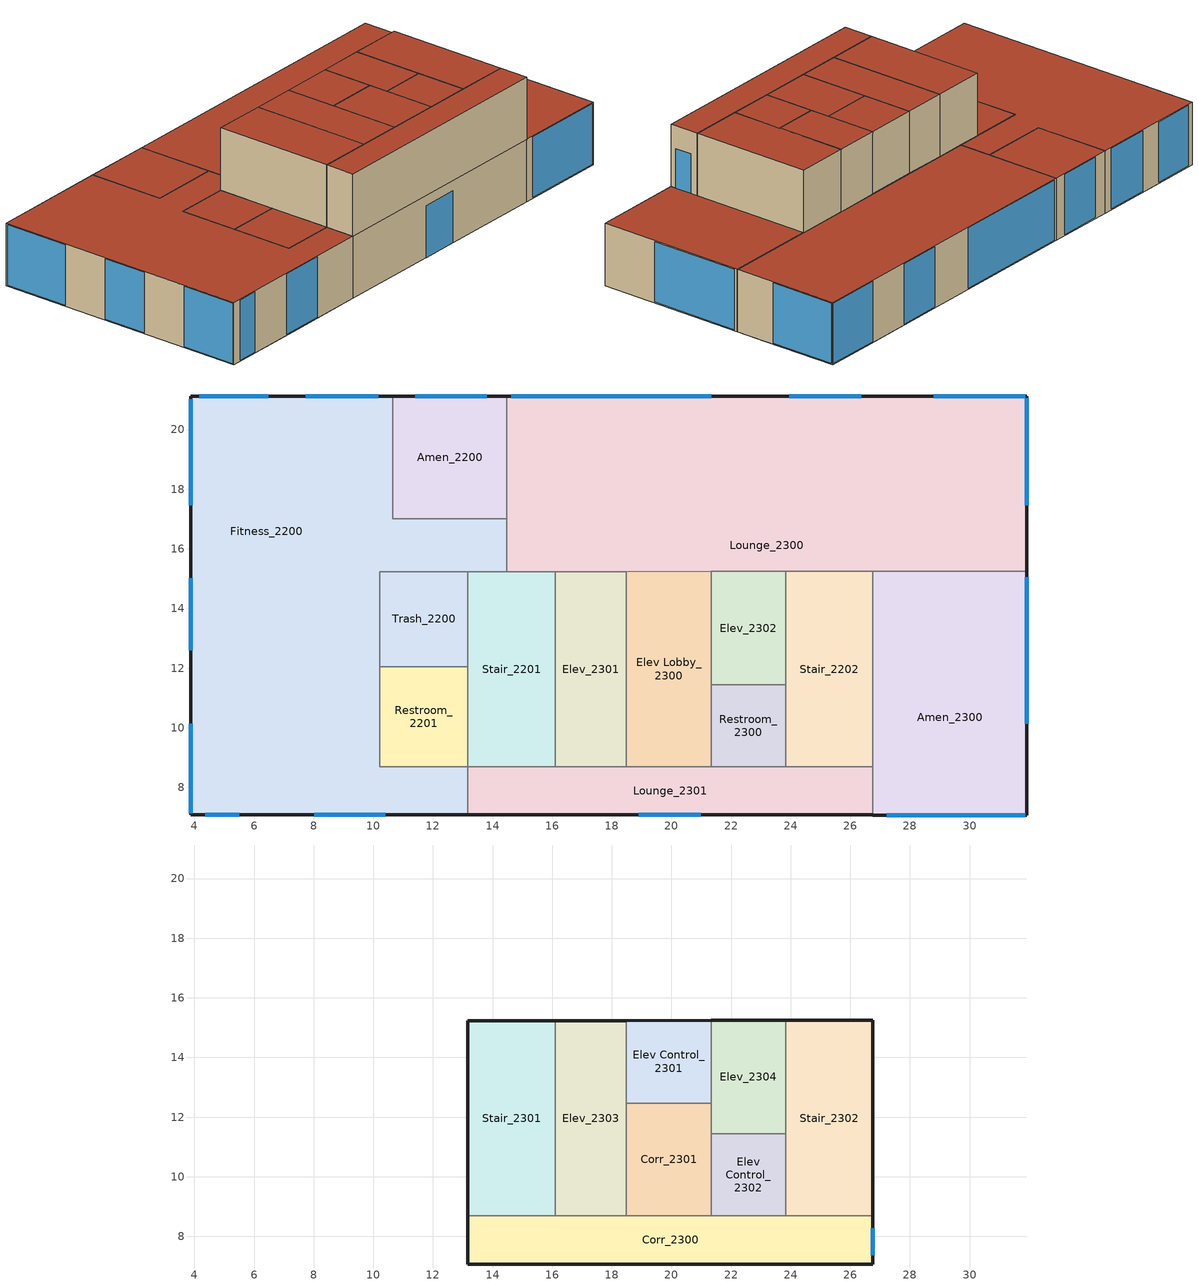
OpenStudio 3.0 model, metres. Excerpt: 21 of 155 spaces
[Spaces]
Fitness_2200
 floor to Corr_2100: 8.88,8.69 13.17,8.69 13.17,7.07 8.88,7.07 z65; 8.97,17.01 14.48,17.01 14.48,15.24 8.97,15.24 z65
 floor to Unit_2102: 10.66,21.13 10.66,17.01 7.15,17.01 7.15,21.13 z65
 floor to Unit_2117: 3.87,12.05 10.21,12.05 10.21,8.69 8.88,8.69 8.88,7.07 3.87,7.07 z65
 floor to Unit_2101: 7.15,21.13 7.15,17.01 8.97,17.01 8.97,15.24 10.21,15.24 10.21,12.05 3.87,12.05 3.87,21.13 z65
 wall outside: 10.66,21.13 3.87,21.13 3.87,7.07 13.17,7.07 z65:68.35
 wall to Amen_2200: 14.48,17.01 10.66,17.01 10.66,21.13 z65:68.35
 wall to Lounge_2300: 14.48,15.24 14.48,17.01 z65:68.35
 wall to Stair_2201: 13.17,15.24 14.48,15.24 z65:68.35
 wall to Trash_2200: 10.21,12.05 10.21,15.24 13.17,15.24 z65:68.35
 wall to Restroom_2201: 13.17,8.69 10.21,8.69 10.21,12.05 z65:68.35
 wall to Lounge_2301: 13.17,7.07 13.17,8.69 z65:68.35
 window: 8.02,7.07 10.41,7.07 / 4.36,7.07 5.51,7.07 / 3.87,21.02 3.87,17.46 / 3.87,15.02 3.87,12.6 / 3.87,10.14 3.87,7.12 / 10.16,21.13 7.73,21.13 / 6.48,21.13 4.17,21.13 z65.05:68.3
 roof outside: 13.17,7.07 13.17,8.69 10.21,8.69 10.21,15.24 14.48,15.24 14.48,17.01 10.66,17.01 10.66,21.13 3.87,21.13 3.87,7.07 z68.35
Lounge_2301
 floor to Corr_2100: 26.75,8.69 26.75,7.07 13.17,7.07 13.17,8.69 z65
 wall outside: 13.17,7.07 26.75,7.07 z65:68.35
 wall to Elev_2301: 18.48,8.69 16.1,8.69 z65:68.35
 wall to Elev Lobby_2300: 21.34,8.69 18.48,8.69 z65:68.35
 wall to Restroom_2300: 23.83,8.69 21.34,8.69 z65:68.35
 wall to Stair_2202: 26.75,8.69 23.83,8.69 z65:68.35
 wall to Amen_2300: 26.75,7.07 26.75,8.69 z65:68.35
 wall to Stair_2201: 16.1,8.69 13.17,8.69 z65:68.35
 window: 18.9,7.07 20.98,7.07 z65:67.79
Amen_2300
 floor to Unit_2108: 30.63,15.24 30.63,12.03 26.75,12.03 26.75,15.24 z65; 31.92,12.03 31.92,8.69 26.75,8.69 26.75,12.03 z65
 floor to Unit_2107: 31.92,15.24 31.92,12.03 30.63,12.03 30.63,15.24 z65
 floor ground: 31.92,15.25 31.92,15.24 30.63,15.24 30.63,15.25 z65; 30.63,15.25 30.63,15.24 26.75,15.24 26.75,15.25 z65
 floor to Corr_2100: 31.92,8.69 31.92,7.07 26.75,7.07 26.75,8.69 z65
 wall outside: 26.75,7.07 31.92,7.07 31.92,15.25 z65:68.35
 wall to Stair_2202: 26.75,15.25 26.75,8.69 z65:68.35
 wall to Lounge_2300: 31.92,15.25 26.75,15.25 z65:68.35
 window: 27.22,7.07 31.87,7.07 / 31.92,10.14 31.92,15.04 z65.05:68.3
 roof outside: 31.92,7.07 31.92,15.25 26.75,15.25 26.75,7.07 z68.35
Restroom_2201
 floor to Mech_2100: 13.17,12.05 13.17,8.69 10.21,8.69 10.21,12.05 z65
 wall to Trash_2200: 13.17,12.05 10.21,12.05 z65:68.35
 wall to Stair_2201: 13.17,8.69 13.17,12.05 z65:68.35
 roof outside: 13.17,8.69 13.17,12.05 10.21,12.05 10.21,8.69 z68.35
Stair_2201
 floor to Stair_2101: 16.1,15.24 16.1,8.69 13.17,8.69 13.17,15.24 z65
 wall to Trash_2200: 13.17,15.24 13.17,12.05 z65:68.35
 wall to Lounge_2300: 16.1,15.24 14.48,15.24 z65:68.35
 wall to Elev_2301: 16.1,8.69 16.1,15.24 z65:68.35
Elev_2301
 floor to Elev_2101: 18.48,15.24 18.48,8.69 16.1,8.69 16.1,15.24 z65
 wall to Lounge_2300: 18.48,15.24 16.1,15.24 z65:68.35
 wall to Elev Lobby_2300: 18.48,8.69 18.48,15.24 z65:68.35
Elev Lobby_2300
 floor to Corr_2100: 21.34,15.25 21.34,8.69 18.48,8.69 18.48,15.24 z65
 wall to Lounge_2300: 21.34,15.25 18.48,15.24 z65:68.35
 wall to Elev_2302: 21.34,11.44 21.34,15.25 z65:68.35
 wall to Restroom_2300: 21.34,8.69 21.34,11.44 z65:68.35
Restroom_2300
 floor to Stor_2100: 21.34,11.44 23.83,11.44 23.83,8.69 21.34,8.69 z65
 wall to Elev_2302: 23.83,11.44 21.34,11.44 z65:68.35
 wall to Stair_2202: 23.83,8.69 23.83,11.44 z65:68.35
Stair_2202
 floor ground: 26.75,15.25 26.75,15.24 23.83,15.24 23.83,15.25 z65
 floor to Stair_2102: 26.75,15.24 26.75,8.69 23.83,8.69 23.83,15.24 z65
 wall to Elev_2302: 23.83,15.25 23.83,11.44 z65:68.35
 wall to Lounge_2300: 26.75,15.25 23.83,15.25 z65:68.35
Elev_2302
 floor ground: 23.83,15.25 23.83,15.24 21.34,15.24 21.34,15.25 z65
 floor to Elev_2102: 23.83,15.24 23.83,11.44 21.34,11.44 21.34,15.24 z65
 wall to Lounge_2300: 23.83,15.25 21.34,15.25 z65:68.35
Trash_2200
 floor to Trash_2100: 13.17,15.24 13.17,12.05 10.21,12.05 10.21,15.24 z65
 roof outside: 13.17,12.05 13.17,15.24 10.21,15.24 10.21,12.05 z68.35
Lounge_2300
 floor to Unit_2106: 31.92,21.13 31.92,17.01 28.96,17.01 28.96,21.13 z65
 floor to Amen_2100: 14.48,21.13 21.48,21.13 21.48,17.01 14.48,17.01 z65
 floor to Unit_2104: 25.31,21.13 25.31,17.01 21.48,17.01 21.48,21.13 z65
 floor to Unit_2105: 28.96,21.13 28.96,17.01 25.31,17.01 25.31,21.13 z65
 floor to Corr_2100: 31.92,17.01 31.92,15.25 21.34,15.25 19.27,15.24 14.48,15.24 14.48,17.01 z65
 floor ground: 19.27,15.24 18.48,15.24 14.48,15.24 z65
 wall outside: 31.92,15.25 31.92,21.13 14.48,21.13 z65:68.35
 wall to Amen_2200: 14.48,21.13 14.48,17.01 z65:68.35
 window: 31.92,17.46 31.92,21.04 / 31.87,21.13 28.8,21.13 / 26.36,21.13 23.95,21.13 / 21.34,21.13 14.63,21.13 z65.05:68.3
 roof outside: 18.48,15.24 21.34,15.25 31.92,15.25 31.92,21.13 14.48,21.13 14.48,15.24 z68.35
Amen_2200
 floor to Unit_2103: 14.48,21.13 14.48,17.01 10.66,17.01 10.66,21.13 z65
 wall outside: 14.48,21.13 10.66,21.13 z65:68.35
 window: 13.8,21.13 11.41,21.13 z65.05:68.3
 roof outside: 14.48,17.01 14.48,21.13 10.66,21.13 10.66,17.01 z68.35
Corr_2300
 floor to Lounge_2301: 26.75,8.69 26.75,7.07 13.17,7.07 13.17,8.69 z68.35
 wall outside: 13.17,8.69 13.17,7.07 26.75,7.07 26.75,8.69 z68.35:71.7
 wall to Elev_2303: 18.48,8.69 16.1,8.69 z68.35:71.7
 wall to Corr_2301: 21.34,8.69 18.48,8.69 z68.35:71.7
 wall to Elev Control_2302: 23.83,8.69 21.34,8.69 z68.35:71.7
 wall to Stair_2302: 26.75,8.69 23.83,8.69 z68.35:71.7
 wall to Stair_2301: 16.1,8.69 13.17,8.69 z68.35:71.7
 window: 26.75,7.36 26.75,8.28 z68.35:70.49
 roof outside: 26.75,7.07 26.75,8.69 13.17,8.69 13.17,7.07 z71.7
Stair_2301
 floor to Stair_2201: 13.17,15.24 16.1,15.24 16.1,8.69 13.17,8.69 z68.35
 wall outside: 16.1,15.24 13.17,15.24 13.17,8.69 z68.35:71.7
 wall to Elev_2303: 16.1,8.69 16.1,15.24 z68.35:71.7
 roof outside: 13.17,8.69 16.1,8.69 16.1,15.24 13.17,15.24 z71.7
Elev_2303
 floor to Elev_2301: 18.48,15.24 18.48,8.69 16.1,8.69 16.1,15.24 z68.35
 wall outside: 18.48,15.24 16.1,15.24 z68.35:71.7
 wall to Elev Control_2301: 18.48,12.47 18.48,15.24 z68.35:71.7
 wall to Corr_2301: 18.48,8.69 18.48,12.47 z68.35:71.7
 roof outside: 18.48,8.69 18.48,15.24 16.1,15.24 16.1,8.69 z71.7
Corr_2301
 floor to Elev Lobby_2300: 21.34,12.47 21.34,8.69 18.48,8.69 18.48,12.47 z68.35
 wall to Elev Control_2301: 21.34,12.47 18.48,12.47 z68.35:71.7
 wall to Elev_2304: 21.34,11.44 21.34,12.47 z68.35:71.7
 wall to Elev Control_2302: 21.34,8.69 21.34,11.44 z68.35:71.7
 roof outside: 21.34,8.69 21.34,12.47 18.48,12.47 18.48,8.69 z71.7
Elev Control_2302
 floor to Restroom_2300: 21.34,11.44 23.83,11.44 23.83,8.69 21.34,8.69 z68.35
 wall to Elev_2304: 23.83,11.44 21.34,11.44 z68.35:71.7
 wall to Stair_2302: 23.83,8.69 23.83,11.44 z68.35:71.7
 roof outside: 23.83,8.69 23.83,11.44 21.34,11.44 21.34,8.69 z71.7
Stair_2302
 floor to Stair_2202: 26.75,15.25 26.75,8.69 23.83,8.69 23.83,15.25 z68.35
 wall outside: 26.75,8.69 26.75,15.25 23.83,15.25 z68.35:71.7
 wall to Elev_2304: 23.83,15.25 23.83,11.44 z68.35:71.7
 roof outside: 26.75,8.69 26.75,15.25 23.83,15.25 23.83,8.69 z71.7
Elev_2304
 floor to Elev_2302: 23.83,15.25 23.83,11.44 21.34,11.44 21.34,15.25 z68.35
 wall outside: 23.83,15.25 21.34,15.25 z68.35:71.7
 wall to Elev Control_2301: 21.34,15.25 21.34,12.47 z68.35:71.7
 roof outside: 23.83,11.44 23.83,15.25 21.34,15.25 21.34,11.44 z71.7
Elev Control_2301
 floor to Elev Lobby_2300: 21.34,15.25 21.34,12.47 18.48,12.47 18.48,15.24 z68.35
 wall outside: 21.34,15.25 18.48,15.24 z68.35:71.7
 roof outside: 18.48,12.47 21.34,12.47 21.34,15.25 18.48,15.24 z71.7
[Building]
1300 NE 45th: North Axis {deg}=90; Space Type=SEC2015-MF-Residential; Default Construction Set=2015 Seattle Energy Code - MF; Default Schedule Set=SEC2015-MF-RESIDENTIAL-SCH-SET; Relocatable=False
[Site]
Seattle Boeing Field  Isis: Latitude {deg}=47.68; Longitude {deg}=-122.25; Time Zone {hr}=-8; Elevation {m}=20
[ClimateZones]
Climate Zone Institution Name 1=ASHRAE; Climate Zone Document Name 1=ANSI/ASHRAE Standard 169; Climate Zone Document Year 1=2006; Climate Zone Value 1=4C; Climate Zone Institution Name 2=CEC; Climate Zone Document Name 2=California Climate Zone Descriptions; Climate Zone Document Year 2=1995
[SizingPeriod:DesignDay] Barometric Pressure {Pa}=101085; Sky Clearness=0; Rain Indicator=0; Snow Indicator=0; Day of Month=21; Daylight Saving Time Indicator=0; Dry-Bulb Temperature Range Modifier Type=DefaultMultipliers
Name | Maximum Dry-Bulb Temperature {C} | Daily Dry-Bulb Temperature Range {deltaC} | Humidity Indicating Conditions at Maximum Dry-Bulb | Wind Speed {m/s} | Wind Direction {deg} | Month | Day Type | Humidity Indicating Type | Solar Model Indicator | ASHRAE Taub | ASHRAE Taud
Seattle Boeing Field  Isis Ann Htg 99.6% Condns DB | -4.5 | 0 | -4.5 | 2.6 | 150 | 12 | WinterDesignDay | Wetbulb | ASHRAEClearSky
Seattle Boeing Field  Isis Ann Hum_n 99.6% Condns DP=>MCDB | -1.5 | 0 | -12.1 | 2.6 | 150 | 12 | WinterDesignDay | Dewpoint | ASHRAEClearSky
Seattle Boeing Field  Isis Ann Htg Wind 99.6% Condns WS=>MCDB | 7.9 | 0 | 7.9 | 10 | 150 | 12 | WinterDesignDay | Wetbulb | ASHRAEClearSky
Seattle Boeing Field  Isis Ann Clg .4% Condns DB=>MWB | 30 | 10.2 | 18.7 | 4.5 | 320 | 8 | SummerDesignDay | Wetbulb | ASHRAETau | 0.359 | 2.539
[Construction]
SEC-2015 Comm Group R BG ExtWall: R-13 + R-6 CI: Concrete - 8 inch - 140 lb/ft3, R-6 CI, R-13 Cavity (R-6 eff), 5/8 in. Gypsum Board
Interior Floor: F16 Acoustic tile, F05 Ceiling air space resistance, M11 100mm lightweight concrete
Interior Wall: G01a 19mm gypsum board, F04 Wall air space resistance, G01a 19mm gypsum board
Interior Ceiling: M11 100mm lightweight concrete, F05 Ceiling air space resistance, F16 Acoustic tile
SEC-2015 Opaque Door- Swinging: SEC-2015 Opaque Door- Swinging - Material
SEC-2015 Comm Group R ExtRoof IEAD: Roof Membrane, IEAD Roof Insulation R-36.7 IP, Metal Decking
SEC-2015 Comm Group R AG ExtWall SteelFrame: R-19 + R-8.5 CI: Stucco - 7/8 inch, 5/8 in. Gypsum Board, R-8.5 CI, R-19 Cavity (R-7.1 eff), 5/8 in. Gypsum Board
SEC-2015 Comm Group R Exposed Floor Mass: Floor Insulation R-32 IP, MAT-CC05 8 HW CONCRETE, CP02 CARPET PAD 2
SEC-2015 Glazed Door - SEW: SEC-2015 Glazed Door - SEW - Material
SEC-2015 Glazing - Fixed Metal Frame - SEW: SEC-2015 Glazing - Fixed Metal Frame - SEW - Material
SEC-2015 Opaque Door- NonSwinging: SEC-2015 Opaque Door- NonSwinging - Material
[Material]
Name | Roughness | Thickness {m} | Conductivity {W/m-K} | Density {kg/m3} | Specific Heat {J/kg-K} | Thermal Absorptance | Solar Absorptance | Visible Absorptance
Concrete - 8 inch - 140 lb/ft3 | MediumRough | 0.2032 | 1.94902 | 2239.06 | 921.096 | 0.9 | 0.7 | 0.7
Roof Membrane | VeryRough | 0.0095 | 0.16 | 1121.29 | 1460 | 0.9 | 0.7 | 0.7
Metal Decking | MediumSmooth | 0.0015 | 45.006 | 7680 | 418.4 | 0.9 | 0.6 | 0.6
F16 Acoustic tile | MediumSmooth | 0.0191 | 0.06 | 368 | 590 | 0.9 | 0.3 | 0.3
M11 100mm lightweight concrete | MediumRough | 0.1016 | 0.53 | 1280 | 840 | 0.9 | 0.5 | 0.5
G01a 19mm gypsum board | MediumSmooth | 0.019 | 0.16 | 800 | 1090 | 0.9 | 0.4 | 0.4
5/8 in. Gypsum Board | MediumSmooth | 0.0159 | 0.16 | 800 | 1090 | 0.9 | 0.7 | 0.7
IEAD Roof Insulation R-36.7 IP | MediumRough | 0.316696 | 0.049 | 265 | 836.8 | 0.9 | 0.7 | 0.7
MAT-CC05 8 HW CONCRETE | Rough | 0.20321 | 1.311 | 2240 | 836.8 | 0.9 | 0.7 | 0.7
Floor Insulation R-32 IP | MediumRough | 0.253598 | 0.045 | 265 | 836.8 | 0.9 | 0.7 | 0.7
R-6 CI | MediumSmooth | 0.024323 | 0.0230188 | 16.0185 | 1130.436
R-13 Cavity (R-6 eff) | MediumSmooth | 0.024323 | 0.0230188 | 16.0185 | 1130.436 | 0.9
Stucco - 7/8 inch | Smooth | 0.022352 | 0.701106 | 1855.1 | 837.36
R-8.5 CI | MediumSmooth | 0.0344576 | 0.0230188 | 16.0185 | 1130.436
R-19 Cavity (R-7.1 eff) | MediumSmooth | 0.0287823 | 0.0230188 | 16.0185 | 1130.436 | 0.9
[Material:NoMass]
Name | Roughness | Thermal Resistance {m2-K/W} | Thermal Absorptance | Solar Absorptance | Visible Absorptance
CP02 CARPET PAD 2 | VeryRough | 0.21648 | 0.9 | 0.7 | 0.8
SEC-2015 Opaque Door- Swinging - Material | Smooth | 0.475497
SEC-2015 Opaque Door- NonSwinging - Material | Smooth | 0.517764
[Material:AirGap]
Name | Thermal Resistance {m2-K/W}
F05 Ceiling air space resistance | 0.18
F04 Wall air space resistance | 0.15
[WindowMaterial:Blind]
Window Material Blind 1: Slat Width {m}=0.025; Slat Separation {m}=0.01875; Front Side Slat Beam Solar Reflectance=0.5; Back Side Slat Beam Solar Reflectance=0.5; Front Side Slat Diffuse Solar Reflectance=0.5; Back Side Slat Diffuse Solar Reflectance=0.5; Slat Beam Visible Transmittance=0
[DefaultSurfaceConstructions]
Name | Floor Construction | Wall Construction | Roof Ceiling Construction
Default Surface Constructions 23 | Interior Floor | Interior Wall | Interior Ceiling
Default Surface Constructions 24 | SEC-2015 Comm Group R Slab-On-Ground | SEC-2015 Comm Group R BG ExtWall: R-13 + R-6 CI
Default Surface Constructions 22 adj ext wall insulation adj ext wall insulation | SEC-2015 Comm Group R Exposed Floor Mass | SEC-2015 Comm Group R AG ExtWall SteelFrame: R-19 + R-8.5 CI | SEC-2015 Comm Group R ExtRoof IEAD
[DefaultSubSurfaceConstructions]
Name | Fixed Window Construction | Door Construction | Glass Door Construction | Overhead Door Construction
Default Sub Surface Constructions 15 | SEC-2015 Glazing - Fixed Metal Frame - SEW | SEC-2015 Opaque Door- Swinging | SEC-2015 Glazed Door - SEW | SEC-2015 Opaque Door- NonSwinging
Default Sub Surface Constructions 16
[WindowMaterial:SimpleGlazingSystem] Solar Heat Gain Coefficient=0.35; Visible Transmittance=0.6
Name | U-Factor {W/m2-K}
SEC-2015 Glazed Door - SEW - Material | 3.40696
SEC-2015 Glazing - Fixed Metal Frame - SEW - Material | 2.15774
[DefaultConstructionSet]
2015 Seattle Energy Code - MF: Default Exterior Surface Constructions=Default Surface Constructions 22 adj ext wall insulation adj ext wall insulation; Default Interior Surface Constructions=Default Surface Constructions 23; Default Ground Contact Surface Constructions=Default Surface Constructions 24; Default Exterior SubSurface Constructions=Default Sub Surface Constructions 15; Default Interior SubSurface Constructions=Default Sub Surface Constructions 16
[Construction:FfactorGroundFloor]
SEC-2015 Comm Group R Slab-On-Ground: F-Factor {W/m-K}=0.934597; Area {m2}=88.9082; PerimeterExposed {m}=40.2336
[Lights:Definition] Design Level Calculation Method=Watts/Area
Name | Watts per Space Floor Area {W/m2}
Amenity Lights Definition | 5.59723
Apartment Lights Definition | 3.98265
Corridor Lights Definition | 5.16668
[DesignSpecification:OutdoorAir] Outdoor Air Method=Sum
Name | Outdoor Air Flow per Person {m3/s-person} | Outdoor Air Flow per Floor Area {m3/s-m2}
90.1-2010 - MidriseApartment - Apartment Ventilation; 90.1-2010 - Office - BreakRoom Ventilation; 90.1-2010 - Office - IT_Room Ventilation | 0.00235974 | 0.0003048
90.1-2010 - MidriseApartment - Corridor Ventilation; 90.1-2010 - Office - Restroom Ventilation; 90.1-2010 - Office - Stair Ventilation |  | 0.0003048
90.1-2010 - Office - Storage Ventilation |  | 0.0006096
[People:Definition] Fraction Radiant=0.3
Name | Number of People Calculation Method | Number of People {people} | People per Space Floor Area {person/m2}
Apartment 1BR People Definition | People | 1
Amenity People Definition | People/Area |  | 0.107639
[ShadingControl]
Shading Control 1: Shading Type=InteriorBlind; Shading Device Material=Window Material Blind 1
[BuildingStory] Nominal Floor to Floor Height {m}=3.3528
Name | Nominal Z Coordinate {m}
Building Story 22 | 64.9986
Building Story 23 | 68.3514
[Space] Default Construction Set=2015 Seattle Energy Code - MF
Name | Space Type | Building Story | Thermal Zone
Fitness_2200 | SEC2015-MF-Amenity | Building Story 22 | Thermal Zone: Fitness_2200
Lounge_2301 | SEC2015-MF-Amenity | Building Story 22 | Thermal Zone: Lounge_2301
Amen_2300 | SEC2015-MF-Amenity | Building Story 22 | Thermal Zone: Amen_2300
Restroom_2201 | SEC2015-MF-Restroom | Building Story 22 | Thermal Zone: Restroom_2201
Stair_2201 | SEC2015-MF-Stair | Building Story 22 | Thermal Zone: Stair_2201
Elev_2301 | SEC2015-MF-Shaft | Building Story 22 | Thermal Zone: Elev_2301
Elev Lobby_2300 | SEC2015-MF-Coridor | Building Story 22 | Thermal Zone: Elev Lobby_2300
Restroom_2300 | SEC2015-MF-Restroom | Building Story 22 | Thermal Zone: Restroom_2300
Stair_2202 | SEC2015-MF-Stair | Building Story 22 | Thermal Zone: Stair_2202
Elev_2302 | SEC2015-MF-Shaft | Building Story 22 | Thermal Zone: Elev_2302
Trash_2200 | SEC2015-MF-Storage | Building Story 22 | Thermal Zone: Trash_2200
Lounge_2300 | SEC2015-MF-Amenity | Building Story 22 | Thermal Zone: Lounge_2300
Amen_2200 | SEC2015-MF-Amenity | Building Story 22 | Thermal Zone: Amen_2200
Corr_2300 | SEC2015-MF-Coridor | Building Story 23 | Thermal Zone: Corr_2300
Stair_2301 | SEC2015-MF-Stair | Building Story 23 | Thermal Zone: Stair_2301
Elev_2303 | SEC2015-MF-Shaft | Building Story 23 | Thermal Zone: Elev_2303
Corr_2301 | SEC2015-MF-Coridor | Building Story 23 | Thermal Zone: Corr_2301
Elev Control_2302 | SEC2015-MF-Transformer | Building Story 23 | Thermal Zone: Elev Control_2302
Stair_2302 | SEC2015-MF-Stair | Building Story 23 | Thermal Zone: Stair_2302
Elev_2304 | SEC2015-MF-Shaft | Building Story 23 | Thermal Zone: Elev_2304
Elev Control_2301 | SEC2015-MF-Transformer | Building Story 23 | Thermal Zone: Elev Control_2301
[SpaceType]
Name | Default Schedule Set | Design Specification Outdoor Air Object | Standards Building Type | Standards Space Type
SEC2015-MF-Residential | SEC2015-MF-RESIDENTIAL-SCH-SET | 90.1-2010 - MidriseApartment - Apartment Ventilation | MidriseApartment | Apartment
SEC2015-MF-Coridor | SEC2015-MF-CORRIDOR-SCH-SET | 90.1-2010 - MidriseApartment - Corridor Ventilation | MidriseApartment | Corridor
SEC2015-MF-Amenity | SEC2015-MF-AMENITY-SCH-SET | 90.1-2010 - Office - BreakRoom Ventilation | Office | BreakRoom
SEC2015-MF-Transformer | SEC2015-MF-TRANSFORMER-SCH-SET | 90.1-2010 - Office - IT_Room Ventilation | Office | IT_Room
SEC2015-MF-Restroom | SEC2015-MF-RESTROOM-SCH-SET | 90.1-2010 - Office - Restroom Ventilation | Office | Restroom
SEC2015-MF-Stair | SEC2015-MF-STAIR-SCH-SET | 90.1-2010 - Office - Stair Ventilation | Office | Stair
SEC2015-MF-Storage | SEC2015-MF-STORAGE-SCH-SET | 90.1-2010 - Office - Storage Ventilation | Office | Storage
SEC2015-MF-Shaft | SEC2015-MF-SHAFT-SCH-SET | 90.1-2010 - Office - Stair Ventilation | Office | Stair
[Lights] Fraction Replaceable=1
Name | Lights Definition | Space or SpaceType
Apartment Lights | Apartment Lights Definition | SEC2015-MF-Residential
90.1-2010 - MidriseApartment - Corridor Lights | Corridor Lights Definition | SEC2015-MF-Coridor
Amenity Lights | Amenity Lights Definition | SEC2015-MF-Amenity
[People] Multiplier=1
Name | People Definition | Space or SpaceType
Apartment People | Apartment 1BR People Definition | SEC2015-MF-Residential
Amenity People | Amenity People Definition | SEC2015-MF-Amenity
[ElectricEquipment:Definition] Design Level Calculation Method=Watts/Area
Name | Watts per Space Floor Area {W/m2}
Apartment Electric Equipment Definition | 3.87501
Amenity Electric Equipment Definition | 8.18057
Restroom Electric Equipment Definition | 0.753474
[ElectricEquipment]
Name | Electric Equipment Definition | Space or SpaceType
Apartment Electric Equipment | Apartment Electric Equipment Definition | SEC2015-MF-Residential
Amenity Electric Equipment | Amenity Electric Equipment Definition | SEC2015-MF-Amenity
90.1-2010 - Office - Restroom Electric Equipment | Restroom Electric Equipment Definition | SEC2015-MF-Restroom
[DefaultScheduleSet]
Name | Number of People Schedule | People Activity Level Schedule | Lighting Schedule | Electric Equipment Schedule | Infiltration Schedule
SEC2015-MF-RESIDENTIAL-SCH-SET | MidriseApartment Apartment Occ | MidriseApartment Activity | MidriseApartment Apartment Light | MidriseApartment Apartment Equip | MidriseApartment Infil (0.25)
SEC2015-MF-CORRIDOR-SCH-SET |  |  | Always On |  | MidriseApartment Infil (0.25)
SEC2015-MF-AMENITY-SCH-SET | MidriseApartment Apartment Occ | MidriseApartment Activity | MidriseApartment Common Light | MidriseApartment Common Equip | MidriseApartment Infil (0.25)
SEC2015-MF-TRANSFORMER-SCH-SET |  |  | MidriseApartment ElecMech Light | MidriseApartment Common Equip | Always On
SEC2015-MF-RESTROOM-SCH-SET |  |  | Always On | MidriseApartment Common Equip | MidriseApartment Infil (0.25)
SEC2015-MF-STAIR-SCH-SET |  |  | Always On |  | Always On
SEC2015-MF-STORAGE-SCH-SET |  |  | MidriseApartment Common Light | MidriseApartment Common Equip | Always On
SEC2015-MF-SHAFT-SCH-SET
[ThermalZone] Use Ideal Air Loads=Yes
Thermal Zone: Elev Control_2301; Thermal Zone: Stair_2301; Thermal Zone: Stair_2202; Thermal Zone: Amen_2300; Thermal Zone: Fitness_2200; Thermal Zone: Lounge_2301; Thermal Zone: Restroom_2201; Thermal Zone: Stair_2201; Thermal Zone: Elev_2301; Thermal Zone: Elev Lobby_2300; Thermal Zone: Restroom_2300; Thermal Zone: Elev_2302; Thermal Zone: Trash_2200; Thermal Zone: Lounge_2300; Thermal Zone: Amen_2200; Thermal Zone: Corr_2300; Thermal Zone: Elev_2303; Thermal Zone: Corr_2301; Thermal Zone: Elev Control_2302; Thermal Zone: Stair_2302; Thermal Zone: Elev_2304
[Exterior:Lights:Definition] Design Level {W}=0
Lights Garage Definition; Exterior Lights Definition
[Exterior:Lights] Schedule=Always On Discrete
Name | Exterior Lights Definition | Control Option
Lights Garage | Lights Garage Definition
Exterior Lights | Exterior Lights Definition | AstronomicalClock
[SpaceInfiltration:DesignFlowRate] Design Flow Rate Calculation Method=Flow/ExteriorArea; Flow per Exterior Surface Area {m3/s-m2}=0.0001524
Name | Schedule
Space Infiltration Design Flow Rate 1; Space Infiltration Design Flow Rate 2; Space Infiltration Design Flow Rate 3; Space Infiltration Design Flow Rate 4; Space Infiltration Design Flow Rate 5; Space Infiltration Design Flow Rate 6; Space Infiltration Design Flow Rate 7; Space Infiltration Design Flow Rate 8; Space Infiltration Design Flow Rate 9; Space Infiltration Design Flow Rate 10; Space Infiltration Design Flow Rate 11; Space Infiltration Design Flow Rate 12; Space Infiltration Design Flow Rate 13; Space Infiltration Design Flow Rate 14; Space Infiltration Design Flow Rate 15; Space Infiltration Design Flow Rate 16; Space Infiltration Design Flow Rate 17; Space Infiltration Design Flow Rate 18; Space Infiltration Design Flow Rate 19; Space Infiltration Design Flow Rate 20; Space Infiltration Design Flow Rate 21; Space Infiltration Design Flow Rate 22; Space Infiltration Design Flow Rate 23; Space Infiltration Design Flow Rate 24; Space Infiltration Design Flow Rate 25; Space Infiltration Design Flow Rate 26; Space Infiltration Design Flow Rate 27; Space Infiltration Design Flow Rate 28; Space Infiltration Design Flow Rate 29; Space Infiltration Design Flow Rate 30; Space Infiltration Design Flow Rate 31; Space Infiltration Design Flow Rate 32; Space Infiltration Design Flow Rate 33; Space Infiltration Design Flow Rate 34; Space Infiltration Design Flow Rate 35; Space Infiltration Design Flow Rate 36; Space Infiltration Design Flow Rate 37; Space Infiltration Design Flow Rate 38; Space Infiltration Design Flow Rate 39; Space Infiltration Design Flow Rate 40; Space Infiltration Design Flow Rate 41; Space Infiltration Design Flow Rate 42; Space Infiltration Design Flow Rate 43; Space Infiltration Design Flow Rate 44; Space Infiltration Design Flow Rate 45; Space Infiltration Design Flow Rate 46; Space Infiltration Design Flow Rate 47; Space Infiltration Design Flow Rate 48; Space Infiltration Design Flow Rate 49; Space Infiltration Design Flow Rate 50; Space Infiltration Design Flow Rate 51; Space Infiltration Design Flow Rate 52; Space Infiltration Design Flow Rate 53; Space Infiltration Design Flow Rate 54; Space Infiltration Design Flow Rate 55; Space Infiltration Design Flow Rate 56; Space Infiltration Design Flow Rate 57; Space Infiltration Design Flow Rate 58; Space Infiltration Design Flow Rate 59; Space Infiltration Design Flow Rate 60; Space Infiltration Design Flow Rate 61; Space Infiltration Design Flow Rate 62; Space Infiltration Design Flow Rate 63; Space Infiltration Design Flow Rate 64; Space Infiltration Design Flow Rate 65; Space Infiltration Design Flow Rate 66; Space Infiltration Design Flow Rate 67; Space Infiltration Design Flow Rate 68; Space Infiltration Design Flow Rate 69; Space Infiltration Design Flow Rate 70; Space Infiltration Design Flow Rate 71; Space Infiltration Design Flow Rate 72; Space Infiltration Design Flow Rate 73; Space Infiltration Design Flow Rate 74; Space Infiltration Design Flow Rate 75; Space Infiltration Design Flow Rate 76; Space Infiltration Design Flow Rate 77; Space Infiltration Design Flow Rate 78; Space Infiltration Design Flow Rate 79; Space Infiltration Design Flow Rate 80; Space Infiltration Design Flow Rate 81; Space Infiltration Design Flow Rate 82; Space Infiltration Design Flow Rate 83; Space Infiltration Design Flow Rate 84; Space Infiltration Design Flow Rate 85; Space Infiltration Design Flow Rate 86; Space Infiltration Design Flow Rate 87; Space Infiltration Design Flow Rate 88; Space Infiltration Design Flow Rate 89; Space Infiltration Design Flow Rate 90; Space Infiltration Design Flow Rate 91; Space Infiltration Design Flow Rate 92; Space Infiltration Design Flow Rate 93; Space Infiltration Design Flow Rate 94; Space Infiltration Design Flow Rate 95; Space Infiltration Design Flow Rate 96; Space Infiltration Design Flow Rate 97; Space Infiltration Design Flow Rate 98; Space Infiltration Design Flow Rate 99; Space Infiltration Design Flow Rate 100; Space Infiltration Design Flow Rate 101; Space Infiltration Design Flow Rate 102; Space Infiltration Design Flow Rate 103; Space Infiltration Design Flow Rate 104; Space Infiltration Design Flow Rate 105; Space Infiltration Design Flow Rate 106; Space Infiltration Design Flow Rate 107; Space Infiltration Design Flow Rate 108; Space Infiltration Design Flow Rate 109; Space Infiltration Design Flow Rate 110; Space Infiltration Design Flow Rate 111; Space Infiltration Design Flow Rate 112; Space Infiltration Design Flow Rate 113; Space Infiltration Design Flow Rate 114; Space Infiltration Design Flow Rate 115; Space Infiltration Design Flow Rate 116; Space Infiltration Design Flow Rate 117; Space Infiltration Design Flow Rate 118; Space Infiltration Design Flow Rate 119; Space Infiltration Design Flow Rate 120; Space Infiltration Design Flow Rate 121; Space Infiltration Design Flow Rate 122; Space Infiltration Design Flow Rate 123; Space Infiltration Design Flow Rate 124; Space Infiltration Design Flow Rate 125; Space Infiltration Design Flow Rate 126; Space Infiltration Design Flow Rate 127; Space Infiltration Design Flow Rate 128; Space Infiltration Design Flow Rate 129; Space Infiltration Design Flow Rate 130; Space Infiltration Design Flow Rate 131; Space Infiltration Design Flow Rate 132; Space Infiltration Design Flow Rate 133; Space Infiltration Design Flow Rate 134; Space Infiltration Design Flow Rate 135; Space Infiltration Design Flow Rate 136; Space Infiltration Design Flow Rate 137; Space Infiltration Design Flow Rate 138; Space Infiltration Design Flow Rate 139; Space Infiltration Design Flow Rate 140; Space Infiltration Design Flow Rate 141; Space Infiltration Design Flow Rate 142; Space Infiltration Design Flow Rate 143; Space Infiltration Design Flow Rate 144; Space Infiltration Design Flow Rate 145; Space Infiltration Design Flow Rate 146; Space Infiltration Design Flow Rate 147; Space Infiltration Design Flow Rate 148; Space Infiltration Design Flow Rate 149; Space Infiltration Design Flow Rate 150; Space Infiltration Design Flow Rate 151; Space Infiltration Design Flow Rate 152; Space Infiltration Design Flow Rate 153; Space Infiltration Design Flow Rate 154; Space Infiltration Design Flow Rate 155 | Always On
Space Infiltration Design Flow Rate 156; Space Infiltration Design Flow Rate 157; Space Infiltration Design Flow Rate 158; Space Infiltration Design Flow Rate 159; Space Infiltration Design Flow Rate 160; Space Infiltration Design Flow Rate 161; Space Infiltration Design Flow Rate 162; Space Infiltration Design Flow Rate 163; Space Infiltration Design Flow Rate 164; Space Infiltration Design Flow Rate 165; Space Infiltration Design Flow Rate 166; Space Infiltration Design Flow Rate 167; Space Infiltration Design Flow Rate 168; Space Infiltration Design Flow Rate 169; Space Infiltration Design Flow Rate 170; Space Infiltration Design Flow Rate 171; Space Infiltration Design Flow Rate 172; Space Infiltration Design Flow Rate 173; Space Infiltration Design Flow Rate 174; Space Infiltration Design Flow Rate 175; Space Infiltration Design Flow Rate 176; Space Infiltration Design Flow Rate 177; Space Infiltration Design Flow Rate 178; Space Infiltration Design Flow Rate 179; Space Infiltration Design Flow Rate 180; Space Infiltration Design Flow Rate 181; Space Infiltration Design Flow Rate 182; Space Infiltration Design Flow Rate 183; Space Infiltration Design Flow Rate 184; Space Infiltration Design Flow Rate 185; Space Infiltration Design Flow Rate 186; Space Infiltration Design Flow Rate 187; Space Infiltration Design Flow Rate 188; Space Infiltration Design Flow Rate 189; Space Infiltration Design Flow Rate 190; Space Infiltration Design Flow Rate 191; Space Infiltration Design Flow Rate 192; Space Infiltration Design Flow Rate 193; Space Infiltration Design Flow Rate 194; Space Infiltration Design Flow Rate 195; Space Infiltration Design Flow Rate 196; Space Infiltration Design Flow Rate 197; Space Infiltration Design Flow Rate 198; Space Infiltration Design Flow Rate 199; Space Infiltration Design Flow Rate 200; Space Infiltration Design Flow Rate 201; Space Infiltration Design Flow Rate 202; Space Infiltration Design Flow Rate 203; Space Infiltration Design Flow Rate 204; Space Infiltration Design Flow Rate 205; Space Infiltration Design Flow Rate 206; Space Infiltration Design Flow Rate 207; Space Infiltration Design Flow Rate 208; Space Infiltration Design Flow Rate 209; Space Infiltration Design Flow Rate 210; Space Infiltration Design Flow Rate 211; Space Infiltration Design Flow Rate 212; Space Infiltration Design Flow Rate 213; Space Infiltration Design Flow Rate 214; Space Infiltration Design Flow Rate 215; Space Infiltration Design Flow Rate 216; Space Infiltration Design Flow Rate 217; Space Infiltration Design Flow Rate 218; Space Infiltration Design Flow Rate 219; Space Infiltration Design Flow Rate 220; Space Infiltration Design Flow Rate 221; Space Infiltration Design Flow Rate 222; Space Infiltration Design Flow Rate 223; Space Infiltration Design Flow Rate 224; Space Infiltration Design Flow Rate 225; Space Infiltration Design Flow Rate 226; Space Infiltration Design Flow Rate 227; Space Infiltration Design Flow Rate 228; Space Infiltration Design Flow Rate 229; Space Infiltration Design Flow Rate 230; Space Infiltration Design Flow Rate 231; Space Infiltration Design Flow Rate 232; Space Infiltration Design Flow Rate 233; Space Infiltration Design Flow Rate 234; Space Infiltration Design Flow Rate 235; Space Infiltration Design Flow Rate 236; Space Infiltration Design Flow Rate 237; Space Infiltration Design Flow Rate 238; Space Infiltration Design Flow Rate 239; Space Infiltration Design Flow Rate 240; Space Infiltration Design Flow Rate 241; Space Infiltration Design Flow Rate 242; Space Infiltration Design Flow Rate 243; Space Infiltration Design Flow Rate 244; Space Infiltration Design Flow Rate 245; Space Infiltration Design Flow Rate 246; Space Infiltration Design Flow Rate 247; Space Infiltration Design Flow Rate 248; Space Infiltration Design Flow Rate 249; Space Infiltration Design Flow Rate 250; Space Infiltration Design Flow Rate 251; Space Infiltration Design Flow Rate 252; Space Infiltration Design Flow Rate 253; Space Infiltration Design Flow Rate 254; Space Infiltration Design Flow Rate 255; Space Infiltration Design Flow Rate 256; Space Infiltration Design Flow Rate 257; Space Infiltration Design Flow Rate 258; Space Infiltration Design Flow Rate 259; Space Infiltration Design Flow Rate 260; Space Infiltration Design Flow Rate 261; Space Infiltration Design Flow Rate 262; Space Infiltration Design Flow Rate 263; Space Infiltration Design Flow Rate 264; Space Infiltration Design Flow Rate 265; Space Infiltration Design Flow Rate 266; Space Infiltration Design Flow Rate 267; Space Infiltration Design Flow Rate 268; Space Infiltration Design Flow Rate 269; Space Infiltration Design Flow Rate 270; Space Infiltration Design Flow Rate 271; Space Infiltration Design Flow Rate 272; Space Infiltration Design Flow Rate 273; Space Infiltration Design Flow Rate 274; Space Infiltration Design Flow Rate 275; Space Infiltration Design Flow Rate 276; Space Infiltration Design Flow Rate 277; Space Infiltration Design Flow Rate 278; Space Infiltration Design Flow Rate 279; Space Infiltration Design Flow Rate 280; Space Infiltration Design Flow Rate 281; Space Infiltration Design Flow Rate 282; Space Infiltration Design Flow Rate 283; Space Infiltration Design Flow Rate 284; Space Infiltration Design Flow Rate 285; Space Infiltration Design Flow Rate 286; Space Infiltration Design Flow Rate 287; Space Infiltration Design Flow Rate 288; Space Infiltration Design Flow Rate 289; Space Infiltration Design Flow Rate 290; Space Infiltration Design Flow Rate 291; Space Infiltration Design Flow Rate 292; Space Infiltration Design Flow Rate 293; Space Infiltration Design Flow Rate 294; Space Infiltration Design Flow Rate 295; Space Infiltration Design Flow Rate 296; Space Infiltration Design Flow Rate 297; Space Infiltration Design Flow Rate 298; Space Infiltration Design Flow Rate 299; Space Infiltration Design Flow Rate 300; Space Infiltration Design Flow Rate 301; Space Infiltration Design Flow Rate 302; Space Infiltration Design Flow Rate 303; Space Infiltration Design Flow Rate 304; Space Infiltration Design Flow Rate 305; Space Infiltration Design Flow Rate 306; Space Infiltration Design Flow Rate 307; Space Infiltration Design Flow Rate 308; Space Infiltration Design Flow Rate 309; Space Infiltration Design Flow Rate 310; Space Infiltration Design Flow Rate 311; Space Infiltration Design Flow Rate 312; Space Infiltration Design Flow Rate 313; Space Infiltration Design Flow Rate 314; Space Infiltration Design Flow Rate 315; Space Infiltration Design Flow Rate 316; Space Infiltration Design Flow Rate 317; Space Infiltration Design Flow Rate 318; Space Infiltration Design Flow Rate 319; Space Infiltration Design Flow Rate 320; Space Infiltration Design Flow Rate 321; Space Infiltration Design Flow Rate 322; Space Infiltration Design Flow Rate 323; Space Infiltration Design Flow Rate 324; Space Infiltration Design Flow Rate 325; Space Infiltration Design Flow Rate 326; Space Infiltration Design Flow Rate 327; Space Infiltration Design Flow Rate 328; Space Infiltration Design Flow Rate 329; Space Infiltration Design Flow Rate 330; Space Infiltration Design Flow Rate 331; Space Infiltration Design Flow Rate 332; Space Infiltration Design Flow Rate 333; Space Infiltration Design Flow Rate 334; Space Infiltration Design Flow Rate 335; Space Infiltration Design Flow Rate 336; Space Infiltration Design Flow Rate 337; Space Infiltration Design Flow Rate 338; Space Infiltration Design Flow Rate 339; Space Infiltration Design Flow Rate 340; Space Infiltration Design Flow Rate 341; Space Infiltration Design Flow Rate 342; Space Infiltration Design Flow Rate 343; Space Infiltration Design Flow Rate 344; Space Infiltration Design Flow Rate 345; Space Infiltration Design Flow Rate 346; Space Infiltration Design Flow Rate 347; Space Infiltration Design Flow Rate 348; Space Infiltration Design Flow Rate 349; Space Infiltration Design Flow Rate 350; Space Infiltration Design Flow Rate 351; Space Infiltration Design Flow Rate 352; Space Infiltration Design Flow Rate 353; Space Infiltration Design Flow Rate 354; Space Infiltration Design Flow Rate 355; Space Infiltration Design Flow Rate 356; Space Infiltration Design Flow Rate 357; Space Infiltration Design Flow Rate 358; Space Infiltration Design Flow Rate 359; Space Infiltration Design Flow Rate 360; Space Infiltration Design Flow Rate 361; Space Infiltration Design Flow Rate 362; Space Infiltration Design Flow Rate 363; Space Infiltration Design Flow Rate 364; Space Infiltration Design Flow Rate 365; Space Infiltration Design Flow Rate 366; Space Infiltration Design Flow Rate 367; Space Infiltration Design Flow Rate 368; Space Infiltration Design Flow Rate 369; Space Infiltration Design Flow Rate 370; Space Infiltration Design Flow Rate 371; Space Infiltration Design Flow Rate 372; Space Infiltration Design Flow Rate 373; Space Infiltration Design Flow Rate 374; Space Infiltration Design Flow Rate 375; Space Infiltration Design Flow Rate 376; Space Infiltration Design Flow Rate 377; Space Infiltration Design Flow Rate 378; Space Infiltration Design Flow Rate 379; Space Infiltration Design Flow Rate 380; Space Infiltration Design Flow Rate 381; Space Infiltration Design Flow Rate 382; Space Infiltration Design Flow Rate 383; Space Infiltration Design Flow Rate 384; Space Infiltration Design Flow Rate 385; Space Infiltration Design Flow Rate 386; Space Infiltration Design Flow Rate 387; Space Infiltration Design Flow Rate 388; Space Infiltration Design Flow Rate 389; Space Infiltration Design Flow Rate 390; Space Infiltration Design Flow Rate 391; Space Infiltration Design Flow Rate 392; Space Infiltration Design Flow Rate 393; Space Infiltration Design Flow Rate 394; Space Infiltration Design Flow Rate 395; Space Infiltration Design Flow Rate 396; Space Infiltration Design Flow Rate 397; Space Infiltration Design Flow Rate 398; Space Infiltration Design Flow Rate 399; Space Infiltration Design Flow Rate 400; Space Infiltration Design Flow Rate 401; Space Infiltration Design Flow Rate 402; Space Infiltration Design Flow Rate 403; Space Infiltration Design Flow Rate 404; Space Infiltration Design Flow Rate 405; Space Infiltration Design Flow Rate 406; Space Infiltration Design Flow Rate 407; Space Infiltration Design Flow Rate 408; Space Infiltration Design Flow Rate 409; Space Infiltration Design Flow Rate 410; Space Infiltration Design Flow Rate 411; Space Infiltration Design Flow Rate 412; Space Infiltration Design Flow Rate 413; Space Infiltration Design Flow Rate 414; Space Infiltration Design Flow Rate 415; Space Infiltration Design Flow Rate 416; Space Infiltration Design Flow Rate 417; Space Infiltration Design Flow Rate 418; Space Infiltration Design Flow Rate 419; Space Infiltration Design Flow Rate 420; Space Infiltration Design Flow Rate 421; Space Infiltration Design Flow Rate 422; Space Infiltration Design Flow Rate 423; Space Infiltration Design Flow Rate 424; Space Infiltration Design Flow Rate 425; Space Infiltration Design Flow Rate 426; Space Infiltration Design Flow Rate 427; Space Infiltration Design Flow Rate 428; Space Infiltration Design Flow Rate 429; Space Infiltration Design Flow Rate 430; Space Infiltration Design Flow Rate 431; Space Infiltration Design Flow Rate 432; Space Infiltration Design Flow Rate 433; Space Infiltration Design Flow Rate 434; Space Infiltration Design Flow Rate 435; Space Infiltration Design Flow Rate 436; Space Infiltration Design Flow Rate 437; Space Infiltration Design Flow Rate 438; Space Infiltration Design Flow Rate 439; Space Infiltration Design Flow Rate 440; Space Infiltration Design Flow Rate 441; Space Infiltration Design Flow Rate 442; Space Infiltration Design Flow Rate 443; Space Infiltration Design Flow Rate 444; Space Infiltration Design Flow Rate 445; Space Infiltration Design Flow Rate 446; Space Infiltration Design Flow Rate 447; Space Infiltration Design Flow Rate 448; Space Infiltration Design Flow Rate 449; Space Infiltration Design Flow Rate 450; Space Infiltration Design Flow Rate 451; Space Infiltration Design Flow Rate 452; Space Infiltration Design Flow Rate 453; Space Infiltration Design Flow Rate 454; Space Infiltration Design Flow Rate 455; Space Infiltration Design Flow Rate 456; Space Infiltration Design Flow Rate 457; Space Infiltration Design Flow Rate 458; Space Infiltration Design Flow Rate 459; Space Infiltration Design Flow Rate 460; Space Infiltration Design Flow Rate 461; Space Infiltration Design Flow Rate 462; Space Infiltration Design Flow Rate 463; Space Infiltration Design Flow Rate 464; Space Infiltration Design Flow Rate 465 | Always On Discrete
[Schedule:Constant]
Always On Discrete: Value=1
[Schedule:Ruleset]
Name | Default Day Schedule | Summer Design Day Schedule | Winter Design Day Schedule
MidriseApartment Apartment Light | MidriseApartment Apartment Light Default Schedule | MidriseApartment Apartment Light Summer Design Day | MidriseApartment Apartment Light Winter Design Day
MidriseApartment Apartment Occ | MidriseApartment Apartment Occ Default Schedule | MidriseApartment Apartment Occ Summer Design Day | MidriseApartment Apartment Occ Winter Design Day
MidriseApartment Activity | MidriseApartment Activity Default Schedule | MidriseApartment Activity Summer Design Day | MidriseApartment Activity Winter Design Day
MidriseApartment Infil (0.25) | MidriseApartment Infil Default Schedule | MidriseApartment Infil Summer Design Day | MidriseApartment Infil Winter Design Day
MidriseApartment Apartment Equip | MidriseApartment Apartment Equip Default Schedule | MidriseApartment Apartment Equip Summer Design Day | MidriseApartment Apartment Equip Winter Design Day
Always On | Always On Default
MidriseApartment ElecMech Light | Schedule Day 9
MidriseApartment Common Equip | MidriseApartment Apartment Equip Default Schedule 2 | MidriseApartment Apartment Equip Summer Design Day 2 | MidriseApartment Apartment Equip Winter Design Day 1
MidriseApartment Common Light | MidriseApartment Apartment Light Default Schedule 1 | MidriseApartment Apartment Light Summer Design Day 1 | MidriseApartment Apartment Light Winter Design Day 1
[Schedule:Day]
MidriseApartment Apartment Light Default Schedule; MidriseApartment Apartment Light Summer Design Day; MidriseApartment Apartment Light Winter Design Day: 6, 0, 0.016, 7, 0, 0.077, 9, 0, 0.14, 12, 0, 0.108, 17, 0, 0.077, 18, 0, 0.108, 22, 0, 0.217, 23, 0, 0.186, 24, 0, 0.015
MidriseApartment Apartment Occ Default Schedule; MidriseApartment Apartment Occ Summer Design Day; MidriseApartment Apartment Occ Winter Design Day: 7, 0, 1, 8, 0, 0.85, 9, 0, 0.39, 16, 0, 0.25, 17, 0, 0.3, 18, 0, 0.52, 21, 0, 0.87, 24, 0, 1
MidriseApartment Activity Default Schedule; MidriseApartment Activity Summer Design Day; MidriseApartment Activity Winter Design Day: 24, 0, 120
MidriseApartment Infil Default Schedule: 24, 0, 0.25
MidriseApartment Infil Summer Design Day; MidriseApartment Infil Winter Design Day; Always On Default: 24, 0, 1
MidriseApartment Apartment Equip Default Schedule; MidriseApartment Apartment Equip Summer Design Day; MidriseApartment Apartment Equip Winter Design Day: 5, 0, 0.1, 6, 0, 0.2, 7, 0, 0.45, 8, 0, 0.55, 9, 0, 0.45, 16, 0, 0.1, 17, 0, 0.35, 18, 0, 0.6, 19, 0, 0.55, 20, 0, 0.5, 21, 0, 0.35, 22, 0, 0.3, 23, 0, 0.2, 24, 0, 0.1
Schedule Day 9: 8, 0, 0, 18, 0, 0.2, 24, 0, 0
MidriseApartment Apartment Equip Default Schedule 2; MidriseApartment Apartment Equip Summer Design Day 2; MidriseApartment Apartment Equip Winter Design Day 1: 5, 0, 0.1, 6, 0, 0.3, 10, 0, 0.45, 18, 0, 0.3, 19, 0, 0.6, 20, 0, 0.8, 21, 0, 0.9, 22, 0, 0.8, 23, 0, 0.6, 24, 0, 0.3
MidriseApartment Apartment Light Default Schedule 1; MidriseApartment Apartment Light Summer Design Day 1; MidriseApartment Apartment Light Winter Design Day 1: 5, 0, 0.1, 6, 0, 0.3, 9, 0, 0.45, 18, 0, 0.3, 19, 0, 0.6, 20, 0, 0.8, 21, 0, 0.9, 22, 0, 0.8, 23, 0, 0.6, 24, 0, 0.3
